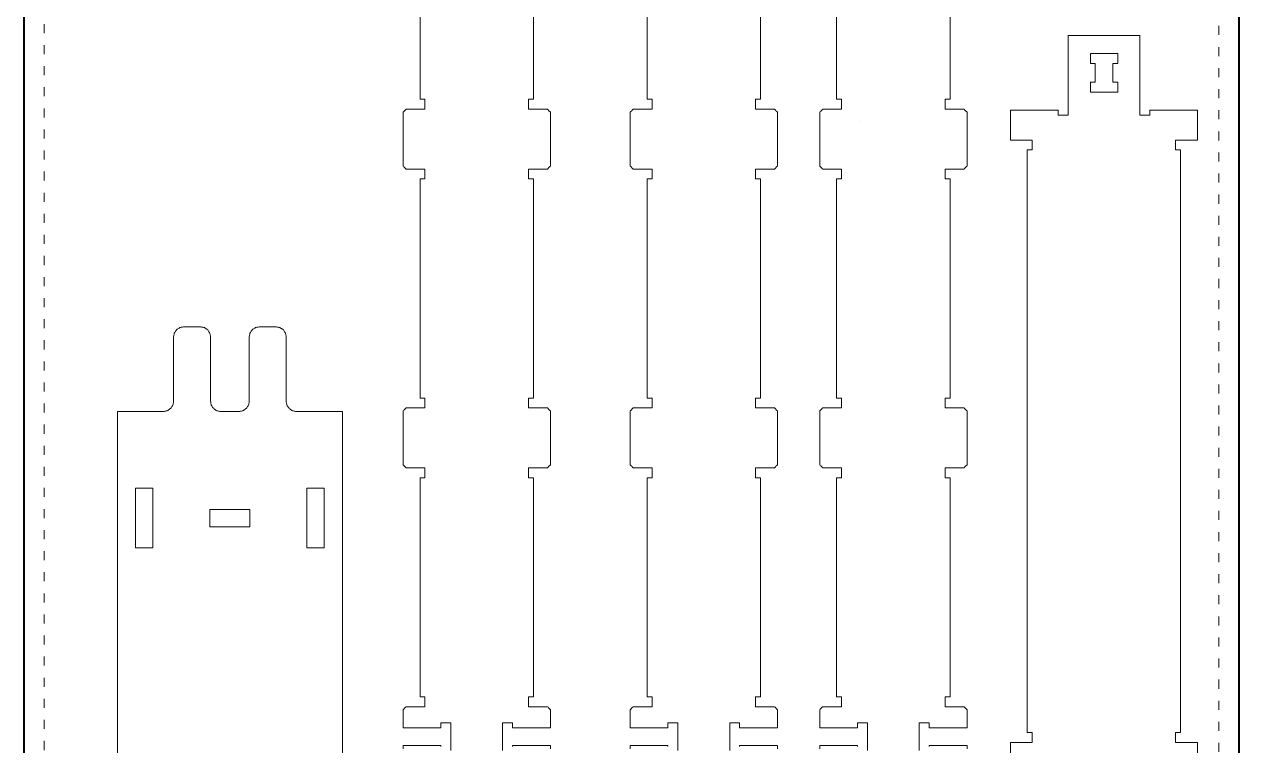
# Model space of a CAD drawing. Header units: millimetres. Extents: x 481 to 28351, y -1147 to 6765.
# Drawn here: x 11566 to 12786, y 5254 to 5978 of the extents above; entities that cross this region are included whole.
import ezdxf

# ---------------------------------------------------------------- set-up
doc = ezdxf.new("R2010")
doc.units = ezdxf.units.MM
doc.linetypes.add('DGN Style 5', pattern=[21.175771, 9.07533, -12.10044])
for name, color, linetype, lineweight in [('0_NOPRINT_TOLERANCE', 7, 'DGN Style 5', 0), ('BOARD_18MM_BIRCH-PLY', 73, 'Continuous', 40), ('CUTOUT_18MM_INSIDE', 151, 'Continuous', 0), ('CUTOUT_18MM_OUTSIDE', 201, 'Continuous', 0)]:
    doc.layers.add(name, color=color, linetype=linetype, lineweight=lineweight)

msp = doc.modelspace()

# ---------------------------------------------------------------- linework, layer by layer
at = {"layer": '0_NOPRINT_TOLERANCE'}
msp.add_lwpolyline([(11585.7, 6463.6), (12765.7, 6463.6), (12765.7, 4063.6), (11585.7, 4063.6)], close=True, dxfattribs=at)
msp.add_lwpolyline([(11585.7, 6463.6), (12765.7, 6463.6), (12765.7, 4063.6), (11585.7, 4063.6)], close=True, dxfattribs=at)
at = {"layer": 'BOARD_18MM_BIRCH-PLY'}
msp.add_lwpolyline([(11565.7, 6483.6), (12785.7, 6483.6), (12785.7, 4043.6), (11565.7, 4043.6), (11565.7, 6483.6)], dxfattribs=at)
at = {"layer": 'CUTOUT_18MM_INSIDE'}
for points in [[(12650.3, 5910), (12647.5, 5910), (12645, 5910), (12642.2, 5910), (12639.4, 5910), (12636.6, 5910), (12636.6, 5912), (12636.6, 5914), (12636.6, 5916), (12636.6, 5918), (12636.6, 5920), (12637.6, 5920), (12638.6, 5920), (12639.6, 5920), (12640.6, 5920), (12641.6, 5920), (12641.6, 5923.8), (12641.6, 5927.6), (12641.6, 5931.4), (12641.6, 5935.2), (12641.6, 5939), (12640.6, 5939), (12639.6, 5939), (12638.6, 5939), (12637.6, 5939), (12636.6, 5939), (12636.6, 5941), (12636.6, 5943), (12636.6, 5945), (12636.6, 5947), (12636.6, 5949), (12639.4, 5949), (12642.2, 5949), (12645, 5949), (12647.5, 5949), (12650.3, 5949), (12652.9, 5949), (12655.7, 5949), (12658.5, 5949), (12661.3, 5949), (12664.1, 5949), (12664.1, 5947), (12664.1, 5945), (12664.1, 5943), (12664.1, 5941), (12664.1, 5939), (12663.1, 5939), (12662.1, 5939), (12661.1, 5939), (12660.1, 5939), (12659.1, 5939), (12659.1, 5935.2), (12659.1, 5931.4), (12659.1, 5927.6), (12659.1, 5923.8), (12659.1, 5920), (12660.1, 5920), (12661.1, 5920), (12662.1, 5920), (12663.1, 5920), (12664.1, 5920), (12664.1, 5918), (12664.1, 5916), (12664.1, 5914), (12664.1, 5912), (12664.1, 5910), (12661.3, 5910), (12658.5, 5910), (12655.7, 5910), (12652.9, 5910)], [(11677.4, 5452.4), (11681, 5452.4), (11684.1, 5452.4), (11687.7, 5452.4), (11691.3, 5452.4), (11694.9, 5452.4), (11694.9, 5464.4), (11694.9, 5476.4), (11694.9, 5488.4), (11694.9, 5500.4), (11694.9, 5512.4), (11691.3, 5512.4), (11687.7, 5512.4), (11684.1, 5512.4), (11681, 5512.4), (11677.4, 5512.4), (11677.4, 5500.4), (11677.4, 5488.4), (11677.4, 5476.4), (11677.4, 5464.4)], [(11866.9, 5452.4), (11863.3, 5452.4), (11860.2, 5452.4), (11856.6, 5452.4), (11853, 5452.4), (11849.4, 5452.4), (11849.4, 5464.4), (11849.4, 5476.4), (11849.4, 5488.4), (11849.4, 5500.4), (11849.4, 5512.4), (11853, 5512.4), (11856.6, 5512.4), (11860.2, 5512.4), (11863.3, 5512.4), (11866.9, 5512.4), (11866.9, 5500.4), (11866.9, 5488.4), (11866.9, 5476.4), (11866.9, 5464.4)], [(11752.2, 5473.6), (11760.2, 5473.6), (11768.2, 5473.6), (11776.2, 5473.6), (11784.2, 5473.6), (11792.2, 5473.6), (11792.2, 5477.2), (11792.2, 5480.8), (11792.2, 5484.2), (11792.2, 5487.8), (11792.2, 5491.1), (11784.2, 5491.1), (11776.2, 5491.1), (11768.2, 5491.1), (11760.2, 5491.1), (11752.2, 5491.1), (11752.2, 5487.8), (11752.2, 5484.2), (11752.2, 5480.8), (11752.2, 5477.2)]]:
    msp.add_lwpolyline(points, close=True, dxfattribs=at)
at = {"layer": 'CUTOUT_18MM_OUTSIDE'}
for points in [[(11963.2, 5990.9), (11963.2, 5968.9), (11963.2, 5946.9), (11963.2, 5924.9), (11963.2, 5902.9), (11964.2, 5902.9), (11965.2, 5902.9), (11966.2, 5902.9), (11967.2, 5902.9), (11968.2, 5902.9), (11968.2, 5900.9), (11968.2, 5898.9), (11968.2, 5896.9), (11968.2, 5894.9), (11968.2, 5892.9), (11964.2, 5892.9), (11960.2, 5892.9), (11956.2, 5892.9), (11953.2, 5892.9), (11949.2, 5892.9), (11948.6, 5892.3), (11948, 5891.7), (11947.4, 5891.1), (11946.8, 5890.5), (11946.2, 5889.9), (11946.2, 5879.1), (11946.2, 5868.3), (11946.2, 5857.5), (11946.2, 5846.7), (11946.2, 5835.9), (11946.8, 5835.3), (11947.4, 5834.7), (11948, 5834.1), (11948.6, 5833.5), (11949.2, 5832.9), (11953.2, 5832.9), (11956.2, 5832.9), (11960.2, 5832.9), (11964.2, 5832.9), (11968.2, 5832.9), (11968.2, 5830.9), (11968.2, 5828.9), (11968.2, 5826.9), (11968.2, 5824.9), (11968.2, 5822.9), (11967.2, 5822.9), (11966.2, 5822.9), (11965.2, 5822.9), (11964.2, 5822.9), (11963.2, 5822.9), (11963.2, 5778.9), (11963.2, 5734.9), (11963.2, 5690.9), (11963.2, 5646.9), (11963.2, 5602.9), (11964.2, 5602.9), (11965.2, 5602.9), (11966.2, 5602.9), (11967.2, 5602.9), (11968.2, 5602.9), (11968.2, 5600.9), (11968.2, 5598.9), (11968.2, 5596.9), (11968.2, 5594.9), (11968.2, 5592.9), (11964.2, 5592.9), (11960.2, 5592.9), (11956.2, 5592.9), (11953.2, 5592.9), (11949.2, 5592.9), (11948.6, 5592.3), (11948, 5591.7), (11947.4, 5591.1), (11946.8, 5590.5), (11946.2, 5589.9), (11946.2, 5579.1), (11946.2, 5568.3), (11946.2, 5557.5), (11946.2, 5546.7), (11946.2, 5535.9), (11946.8, 5535.3), (11947.4, 5534.7), (11948, 5534.1), (11948.6, 5533.5), (11949.2, 5532.9), (11953.2, 5532.9), (11956.2, 5532.9), (11960.2, 5532.9), (11964.2, 5532.9), (11968.2, 5532.9), (11968.2, 5530.9), (11968.2, 5528.9), (11968.2, 5526.9), (11968.2, 5524.9), (11968.2, 5522.9), (11967.2, 5522.9), (11966.2, 5522.9), (11965.2, 5522.9), (11964.2, 5522.9), (11963.2, 5522.9), (11963.2, 5478.9), (11963.2, 5434.9), (11963.2, 5390.9), (11963.2, 5346.9), (11963.2, 5302.9), (11964.2, 5302.9), (11965.2, 5302.9), (11966.2, 5302.9), (11967.2, 5302.9), (11968.2, 5302.9), (11968.2, 5300.9), (11968.2, 5298.9), (11968.2, 5296.9), (11968.2, 5294.9), (11968.2, 5292.9), (11964.2, 5292.9), (11960.2, 5292.9), (11956.2, 5292.9), (11953.2, 5292.9), (11949.2, 5292.9), (11948.6, 5292.3), (11948, 5291.7), (11947.4, 5291.1), (11946.8, 5290.5), (11946.2, 5289.9), (11946.2, 5286.3), (11946.2, 5282.7), (11946.2, 5278.8), (11946.2, 5275.2), (11946.2, 5271.6), (11954, 5271.6), (11960.8, 5271.6), (11968.6, 5271.6), (11976.4, 5271.6), (11984.2, 5271.6), (11984.2, 5272.6), (11984.2, 5273.6), (11984.2, 5274.6), (11984.2, 5275.6), (11984.2, 5276.6), (11986.2, 5276.6), (11988.2, 5276.6), (11990.2, 5276.6), (11992.2, 5276.6), (11994.2, 5276.6), (11994.2, 5271), (11994.2, 5265.7), (11994.2, 5260.3), (11994.2, 5254.7), (11994.2, 5249.1)], [(12046.2, 5249.1), (12046.2, 5254.7), (12046.2, 5260.3), (12046.2, 5265.7), (12046.2, 5271), (12046.2, 5276.6), (12048.2, 5276.6), (12050.2, 5276.6), (12052.2, 5276.6), (12054.2, 5276.6), (12056.2, 5276.6), (12056.2, 5275.6), (12056.2, 5274.6), (12056.2, 5273.6), (12056.2, 5272.6), (12056.2, 5271.6), (12064, 5271.6), (12071.8, 5271.6), (12079.6, 5271.6), (12086.4, 5271.6), (12094.2, 5271.6), (12094.2, 5275.2), (12094.2, 5278.8), (12094.2, 5282.7), (12094.2, 5286.3), (12094.2, 5289.9), (12093.6, 5290.5), (12093, 5291.1), (12092.4, 5291.7), (12091.8, 5292.3), (12091.2, 5292.9), (12087.2, 5292.9), (12084.2, 5292.9), (12080.2, 5292.9), (12076.2, 5292.9), (12072.2, 5292.9), (12072.2, 5294.9), (12072.2, 5296.9), (12072.2, 5298.9), (12072.2, 5300.9), (12072.2, 5302.9), (12073.2, 5302.9), (12074.2, 5302.9), (12075.2, 5302.9), (12076.2, 5302.9), (12077.2, 5302.9), (12077.2, 5346.9), (12077.2, 5390.9), (12077.2, 5434.9), (12077.2, 5478.9), (12077.2, 5522.9), (12076.2, 5522.9), (12075.2, 5522.9), (12074.2, 5522.9), (12073.2, 5522.9), (12072.2, 5522.9), (12072.2, 5524.9), (12072.2, 5526.9), (12072.2, 5528.9), (12072.2, 5530.9), (12072.2, 5532.9), (12076.2, 5532.9), (12080.2, 5532.9), (12084.2, 5532.9), (12087.2, 5532.9), (12091.2, 5532.9), (12091.8, 5533.5), (12092.4, 5534.1), (12093, 5534.7), (12093.6, 5535.3), (12094.2, 5535.9), (12094.2, 5546.7), (12094.2, 5557.5), (12094.2, 5568.3), (12094.2, 5579.1), (12094.2, 5589.9), (12093.6, 5590.5), (12093, 5591.1), (12092.4, 5591.7), (12091.8, 5592.3), (12091.2, 5592.9), (12087.2, 5592.9), (12084.2, 5592.9), (12080.2, 5592.9), (12076.2, 5592.9), (12072.2, 5592.9), (12072.2, 5594.9), (12072.2, 5596.9), (12072.2, 5598.9), (12072.2, 5600.9), (12072.2, 5602.9), (12073.2, 5602.9), (12074.2, 5602.9), (12075.2, 5602.9), (12076.2, 5602.9), (12077.2, 5602.9), (12077.2, 5646.9), (12077.2, 5690.9), (12077.2, 5734.9), (12077.2, 5778.9), (12077.2, 5822.9), (12076.2, 5822.9), (12075.2, 5822.9), (12074.2, 5822.9), (12073.2, 5822.9), (12072.2, 5822.9), (12072.2, 5824.9), (12072.2, 5826.9), (12072.2, 5828.9), (12072.2, 5830.9), (12072.2, 5832.9), (12076.2, 5832.9), (12080.2, 5832.9), (12084.2, 5832.9), (12087.2, 5832.9), (12091.2, 5832.9), (12091.8, 5833.5), (12092.4, 5834.1), (12093, 5834.7), (12093.6, 5835.3), (12094.2, 5835.9), (12094.2, 5846.7), (12094.2, 5857.5), (12094.2, 5868.3), (12094.2, 5879.1), (12094.2, 5889.9), (12093.6, 5890.5), (12093, 5891.1), (12092.4, 5891.7), (12091.8, 5892.3), (12091.2, 5892.9), (12087.2, 5892.9), (12084.2, 5892.9), (12080.2, 5892.9), (12076.2, 5892.9), (12072.2, 5892.9), (12072.2, 5894.9), (12072.2, 5896.9), (12072.2, 5898.9), (12072.2, 5900.9), (12072.2, 5902.9), (12073.2, 5902.9), (12074.2, 5902.9), (12075.2, 5902.9), (12076.2, 5902.9), (12077.2, 5902.9), (12077.2, 5924.9), (12077.2, 5946.9), (12077.2, 5968.9), (12077.2, 5990.9)], [(12191.3, 5990.9), (12191.3, 5968.9), (12191.3, 5946.9), (12191.3, 5924.9), (12191.3, 5902.9), (12192.3, 5902.9), (12193.3, 5902.9), (12194.3, 5902.9), (12195.3, 5902.9), (12196.3, 5902.9), (12196.3, 5900.9), (12196.3, 5898.9), (12196.3, 5896.9), (12196.3, 5894.9), (12196.3, 5892.9), (12192.3, 5892.9), (12188.3, 5892.9), (12184.3, 5892.9), (12181.3, 5892.9), (12177.3, 5892.9), (12176.7, 5892.3), (12176.1, 5891.7), (12175.5, 5891.1), (12174.9, 5890.5), (12174.3, 5889.9), (12174.3, 5879.1), (12174.3, 5868.3), (12174.3, 5857.5), (12174.3, 5846.7), (12174.3, 5835.9), (12174.9, 5835.3), (12175.5, 5834.7), (12176.1, 5834.1), (12176.7, 5833.5), (12177.3, 5832.9), (12181.3, 5832.9), (12184.3, 5832.9), (12188.3, 5832.9), (12192.3, 5832.9), (12196.3, 5832.9), (12196.3, 5830.9), (12196.3, 5828.9), (12196.3, 5826.9), (12196.3, 5824.9), (12196.3, 5822.9), (12195.3, 5822.9), (12194.3, 5822.9), (12193.3, 5822.9), (12192.3, 5822.9), (12191.3, 5822.9), (12191.3, 5778.9), (12191.3, 5734.9), (12191.3, 5690.9), (12191.3, 5646.9), (12191.3, 5602.9), (12192.3, 5602.9), (12193.3, 5602.9), (12194.3, 5602.9), (12195.3, 5602.9), (12196.3, 5602.9), (12196.3, 5600.9), (12196.3, 5598.9), (12196.3, 5596.9), (12196.3, 5594.9), (12196.3, 5592.9), (12192.3, 5592.9), (12188.3, 5592.9), (12184.3, 5592.9), (12181.3, 5592.9), (12177.3, 5592.9), (12176.7, 5592.3), (12176.1, 5591.7), (12175.5, 5591.1), (12174.9, 5590.5), (12174.3, 5589.9), (12174.3, 5579.1), (12174.3, 5568.3), (12174.3, 5557.5), (12174.3, 5546.7), (12174.3, 5535.9), (12174.9, 5535.3), (12175.5, 5534.7), (12176.1, 5534.1), (12176.7, 5533.5), (12177.3, 5532.9), (12181.3, 5532.9), (12184.3, 5532.9), (12188.3, 5532.9), (12192.3, 5532.9), (12196.3, 5532.9), (12196.3, 5530.9), (12196.3, 5528.9), (12196.3, 5526.9), (12196.3, 5524.9), (12196.3, 5522.9), (12195.3, 5522.9), (12194.3, 5522.9), (12193.3, 5522.9), (12192.3, 5522.9), (12191.3, 5522.9), (12191.3, 5478.9), (12191.3, 5434.9), (12191.3, 5390.9), (12191.3, 5346.9), (12191.3, 5302.9), (12192.3, 5302.9), (12193.3, 5302.9), (12194.3, 5302.9), (12195.3, 5302.9), (12196.3, 5302.9), (12196.3, 5300.9), (12196.3, 5298.9), (12196.3, 5296.9), (12196.3, 5294.9), (12196.3, 5292.9), (12192.3, 5292.9), (12188.3, 5292.9), (12184.3, 5292.9), (12181.3, 5292.9), (12177.3, 5292.9), (12176.7, 5292.3), (12176.1, 5291.7), (12175.5, 5291.1), (12174.9, 5290.5), (12174.3, 5289.9), (12174.3, 5286.3), (12174.3, 5282.7), (12174.3, 5278.8), (12174.3, 5275.2), (12174.3, 5271.6), (12182.1, 5271.6), (12188.9, 5271.6), (12196.7, 5271.6), (12204.5, 5271.6), (12212.3, 5271.6), (12212.3, 5272.6), (12212.3, 5273.6), (12212.3, 5274.6), (12212.3, 5275.6), (12212.3, 5276.6), (12214.3, 5276.6), (12216.3, 5276.6), (12218.3, 5276.6), (12220.3, 5276.6), (12222.3, 5276.6), (12222.3, 5271), (12222.3, 5265.7), (12222.3, 5260.3), (12222.3, 5254.7), (12222.3, 5249.1)], [(12274.3, 5249.1), (12274.3, 5254.7), (12274.3, 5260.3), (12274.3, 5265.7), (12274.3, 5271), (12274.3, 5276.6), (12276.3, 5276.6), (12278.3, 5276.6), (12280.3, 5276.6), (12282.3, 5276.6), (12284.3, 5276.6), (12284.3, 5275.6), (12284.3, 5274.6), (12284.3, 5273.6), (12284.3, 5272.6), (12284.3, 5271.6), (12292.1, 5271.6), (12299.9, 5271.6), (12307.7, 5271.6), (12314.5, 5271.6), (12322.3, 5271.6), (12322.3, 5275.2), (12322.3, 5278.8), (12322.3, 5282.7), (12322.3, 5286.3), (12322.3, 5289.9), (12321.7, 5290.5), (12321.1, 5291.1), (12320.5, 5291.7), (12319.9, 5292.3), (12319.3, 5292.9), (12315.3, 5292.9), (12312.3, 5292.9), (12308.3, 5292.9), (12304.3, 5292.9), (12300.3, 5292.9), (12300.3, 5294.9), (12300.3, 5296.9), (12300.3, 5298.9), (12300.3, 5300.9), (12300.3, 5302.9), (12301.3, 5302.9), (12302.3, 5302.9), (12303.3, 5302.9), (12304.3, 5302.9), (12305.3, 5302.9), (12305.3, 5346.9), (12305.3, 5390.9), (12305.3, 5434.9), (12305.3, 5478.9), (12305.3, 5522.9), (12304.3, 5522.9), (12303.3, 5522.9), (12302.3, 5522.9), (12301.3, 5522.9), (12300.3, 5522.9), (12300.3, 5524.9), (12300.3, 5526.9), (12300.3, 5528.9), (12300.3, 5530.9), (12300.3, 5532.9), (12304.3, 5532.9), (12308.3, 5532.9), (12312.3, 5532.9), (12315.3, 5532.9), (12319.3, 5532.9), (12319.9, 5533.5), (12320.5, 5534.1), (12321.1, 5534.7), (12321.7, 5535.3), (12322.3, 5535.9), (12322.3, 5546.7), (12322.3, 5557.5), (12322.3, 5568.3), (12322.3, 5579.1), (12322.3, 5589.9), (12321.7, 5590.5), (12321.1, 5591.1), (12320.5, 5591.7), (12319.9, 5592.3), (12319.3, 5592.9), (12315.3, 5592.9), (12312.3, 5592.9), (12308.3, 5592.9), (12304.3, 5592.9), (12300.3, 5592.9), (12300.3, 5594.9), (12300.3, 5596.9), (12300.3, 5598.9), (12300.3, 5600.9), (12300.3, 5602.9), (12301.3, 5602.9), (12302.3, 5602.9), (12303.3, 5602.9), (12304.3, 5602.9), (12305.3, 5602.9), (12305.3, 5646.9), (12305.3, 5690.9), (12305.3, 5734.9), (12305.3, 5778.9), (12305.3, 5822.9), (12304.3, 5822.9), (12303.3, 5822.9), (12302.3, 5822.9), (12301.3, 5822.9), (12300.3, 5822.9), (12300.3, 5824.9), (12300.3, 5826.9), (12300.3, 5828.9), (12300.3, 5830.9), (12300.3, 5832.9), (12304.3, 5832.9), (12308.3, 5832.9), (12312.3, 5832.9), (12315.3, 5832.9), (12319.3, 5832.9), (12319.9, 5833.5), (12320.5, 5834.1), (12321.1, 5834.7), (12321.7, 5835.3), (12322.3, 5835.9), (12322.3, 5846.7), (12322.3, 5857.5), (12322.3, 5868.3), (12322.3, 5879.1), (12322.3, 5889.9), (12321.7, 5890.5), (12321.1, 5891.1), (12320.5, 5891.7), (12319.9, 5892.3), (12319.3, 5892.9), (12315.3, 5892.9), (12312.3, 5892.9), (12308.3, 5892.9), (12304.3, 5892.9), (12300.3, 5892.9), (12300.3, 5894.9), (12300.3, 5896.9), (12300.3, 5898.9), (12300.3, 5900.9), (12300.3, 5902.9), (12301.3, 5902.9), (12302.3, 5902.9), (12303.3, 5902.9), (12304.3, 5902.9), (12305.3, 5902.9), (12305.3, 5924.9), (12305.3, 5946.9), (12305.3, 5968.9), (12305.3, 5990.9)], [(12381.7, 5990.9), (12381.7, 5968.9), (12381.7, 5946.9), (12381.7, 5924.9), (12381.7, 5902.9), (12382.7, 5902.9), (12383.7, 5902.9), (12384.7, 5902.9), (12385.7, 5902.9), (12386.7, 5902.9), (12386.7, 5900.9), (12386.7, 5898.9), (12386.7, 5896.9), (12386.7, 5894.9), (12386.7, 5892.9), (12382.7, 5892.9), (12378.7, 5892.9), (12374.7, 5892.9), (12371.7, 5892.9), (12367.7, 5892.9), (12367.1, 5892.3), (12366.5, 5891.7), (12365.9, 5891.1), (12365.3, 5890.5), (12364.7, 5889.9), (12364.7, 5879.1), (12364.7, 5868.3), (12364.7, 5857.5), (12364.7, 5846.7), (12364.7, 5835.9), (12365.3, 5835.3), (12365.9, 5834.7), (12366.5, 5834.1), (12367.1, 5833.5), (12367.7, 5832.9), (12371.7, 5832.9), (12374.7, 5832.9), (12378.7, 5832.9), (12382.7, 5832.9), (12386.7, 5832.9), (12386.7, 5830.9), (12386.7, 5828.9), (12386.7, 5826.9), (12386.7, 5824.9), (12386.7, 5822.9), (12385.7, 5822.9), (12384.7, 5822.9), (12383.7, 5822.9), (12382.7, 5822.9), (12381.7, 5822.9), (12381.7, 5778.9), (12381.7, 5734.9), (12381.7, 5690.9), (12381.7, 5646.9), (12381.7, 5602.9), (12382.7, 5602.9), (12383.7, 5602.9), (12384.7, 5602.9), (12385.7, 5602.9), (12386.7, 5602.9), (12386.7, 5600.9), (12386.7, 5598.9), (12386.7, 5596.9), (12386.7, 5594.9), (12386.7, 5592.9), (12382.7, 5592.9), (12378.7, 5592.9), (12374.7, 5592.9), (12371.7, 5592.9), (12367.7, 5592.9), (12367.1, 5592.3), (12366.5, 5591.7), (12365.9, 5591.1), (12365.3, 5590.5), (12364.7, 5589.9), (12364.7, 5579.1), (12364.7, 5568.3), (12364.7, 5557.5), (12364.7, 5546.7), (12364.7, 5535.9), (12365.3, 5535.3), (12365.9, 5534.7), (12366.5, 5534.1), (12367.1, 5533.5), (12367.7, 5532.9), (12371.7, 5532.9), (12374.7, 5532.9), (12378.7, 5532.9), (12382.7, 5532.9), (12386.7, 5532.9), (12386.7, 5530.9), (12386.7, 5528.9), (12386.7, 5526.9), (12386.7, 5524.9), (12386.7, 5522.9), (12385.7, 5522.9), (12384.7, 5522.9), (12383.7, 5522.9), (12382.7, 5522.9), (12381.7, 5522.9), (12381.7, 5478.9), (12381.7, 5434.9), (12381.7, 5390.9), (12381.7, 5346.9), (12381.7, 5302.9), (12382.7, 5302.9), (12383.7, 5302.9), (12384.7, 5302.9), (12385.7, 5302.9), (12386.7, 5302.9), (12386.7, 5300.9), (12386.7, 5298.9), (12386.7, 5296.9), (12386.7, 5294.9), (12386.7, 5292.9), (12382.7, 5292.9), (12378.7, 5292.9), (12374.7, 5292.9), (12371.7, 5292.9), (12367.7, 5292.9), (12367.1, 5292.3), (12366.5, 5291.7), (12365.9, 5291.1), (12365.3, 5290.5), (12364.7, 5289.9), (12364.7, 5286.3), (12364.7, 5282.7), (12364.7, 5278.8), (12364.7, 5275.2), (12364.7, 5271.6), (12372.5, 5271.6), (12379.3, 5271.6), (12387.1, 5271.6), (12394.9, 5271.6), (12402.7, 5271.6), (12402.7, 5272.6), (12402.7, 5273.6), (12402.7, 5274.6), (12402.7, 5275.6), (12402.7, 5276.6), (12404.7, 5276.6), (12406.7, 5276.6), (12408.7, 5276.6), (12410.7, 5276.6), (12412.7, 5276.6), (12412.7, 5271), (12412.7, 5265.7), (12412.7, 5260.3), (12412.7, 5254.7), (12412.7, 5249.1)], [(12464.7, 5249.1), (12464.7, 5254.7), (12464.7, 5260.3), (12464.7, 5265.7), (12464.7, 5271), (12464.7, 5276.6), (12466.7, 5276.6), (12468.7, 5276.6), (12470.7, 5276.6), (12472.7, 5276.6), (12474.7, 5276.6), (12474.7, 5275.6), (12474.7, 5274.6), (12474.7, 5273.6), (12474.7, 5272.6), (12474.7, 5271.6), (12482.5, 5271.6), (12490.3, 5271.6), (12498.1, 5271.6), (12504.9, 5271.6), (12512.7, 5271.6), (12512.7, 5275.2), (12512.7, 5278.8), (12512.7, 5282.7), (12512.7, 5286.3), (12512.7, 5289.9), (12512.1, 5290.5), (12511.5, 5291.1), (12510.9, 5291.7), (12510.3, 5292.3), (12509.7, 5292.9), (12505.7, 5292.9), (12502.7, 5292.9), (12498.7, 5292.9), (12494.7, 5292.9), (12490.7, 5292.9), (12490.7, 5294.9), (12490.7, 5296.9), (12490.7, 5298.9), (12490.7, 5300.9), (12490.7, 5302.9), (12491.7, 5302.9), (12492.7, 5302.9), (12493.7, 5302.9), (12494.7, 5302.9), (12495.7, 5302.9), (12495.7, 5346.9), (12495.7, 5390.9), (12495.7, 5434.9), (12495.7, 5478.9), (12495.7, 5522.9), (12494.7, 5522.9), (12493.7, 5522.9), (12492.7, 5522.9), (12491.7, 5522.9), (12490.7, 5522.9), (12490.7, 5524.9), (12490.7, 5526.9), (12490.7, 5528.9), (12490.7, 5530.9), (12490.7, 5532.9), (12494.7, 5532.9), (12498.7, 5532.9), (12502.7, 5532.9), (12505.7, 5532.9), (12509.7, 5532.9), (12510.3, 5533.5), (12510.9, 5534.1), (12511.5, 5534.7), (12512.1, 5535.3), (12512.7, 5535.9), (12512.7, 5546.7), (12512.7, 5557.5), (12512.7, 5568.3), (12512.7, 5579.1), (12512.7, 5589.9), (12512.1, 5590.5), (12511.5, 5591.1), (12510.9, 5591.7), (12510.3, 5592.3), (12509.7, 5592.9), (12505.7, 5592.9), (12502.7, 5592.9), (12498.7, 5592.9), (12494.7, 5592.9), (12490.7, 5592.9), (12490.7, 5594.9), (12490.7, 5596.9), (12490.7, 5598.9), (12490.7, 5600.9), (12490.7, 5602.9), (12491.7, 5602.9), (12492.7, 5602.9), (12493.7, 5602.9), (12494.7, 5602.9), (12495.7, 5602.9), (12495.7, 5646.9), (12495.7, 5690.9), (12495.7, 5734.9), (12495.7, 5778.9), (12495.7, 5822.9), (12494.7, 5822.9), (12493.7, 5822.9), (12492.7, 5822.9), (12491.7, 5822.9), (12490.7, 5822.9), (12490.7, 5824.9), (12490.7, 5826.9), (12490.7, 5828.9), (12490.7, 5830.9), (12490.7, 5832.9), (12494.7, 5832.9), (12498.7, 5832.9), (12502.7, 5832.9), (12505.7, 5832.9), (12509.7, 5832.9), (12510.3, 5833.5), (12510.9, 5834.1), (12511.5, 5834.7), (12512.1, 5835.3), (12512.7, 5835.9), (12512.7, 5846.7), (12512.7, 5857.5), (12512.7, 5868.3), (12512.7, 5879.1), (12512.7, 5889.9), (12512.1, 5890.5), (12511.5, 5891.1), (12510.9, 5891.7), (12510.3, 5892.3), (12509.7, 5892.9), (12505.7, 5892.9), (12502.7, 5892.9), (12498.7, 5892.9), (12494.7, 5892.9), (12490.7, 5892.9), (12490.7, 5894.9), (12490.7, 5896.9), (12490.7, 5898.9), (12490.7, 5900.9), (12490.7, 5902.9), (12491.7, 5902.9), (12492.7, 5902.9), (12493.7, 5902.9), (12494.7, 5902.9), (12495.7, 5902.9), (12495.7, 5924.9), (12495.7, 5946.9), (12495.7, 5968.9), (12495.7, 5990.9)], [(12744.3, 5241), (12744.3, 5257), (12739.7, 5257), (12735.1, 5257), (12731.5, 5257), (12726.9, 5257), (12722.3, 5257), (12722.3, 5259), (12722.3, 5261), (12722.3, 5263), (12722.3, 5265), (12722.3, 5267), (12723.3, 5267), (12724.3, 5267), (12725.3, 5267), (12726.3, 5267), (12727.3, 5267), (12727.3, 5384), (12727.3, 5501), (12727.3, 5618), (12727.3, 5735), (12727.3, 5852), (12726.3, 5852), (12725.3, 5852), (12724.3, 5852), (12723.3, 5852), (12722.3, 5852), (12722.3, 5854), (12722.3, 5856), (12722.3, 5858), (12722.3, 5860), (12722.3, 5862), (12726.9, 5862), (12731.5, 5862), (12735.1, 5862), (12739.7, 5862), (12744.3, 5862), (12744.3, 5868), (12744.3, 5874), (12744.3, 5880), (12744.3, 5886), (12744.3, 5892), (12734.5, 5892), (12725.7, 5892), (12715.9, 5892), (12706.1, 5892), (12696.3, 5892), (12696.3, 5891), (12696.3, 5890), (12696.3, 5889), (12696.3, 5888), (12696.3, 5887), (12694.3, 5887), (12692.3, 5887), (12690.3, 5887), (12688.3, 5887), (12686.3, 5887), (12686.3, 5903), (12686.3, 5919), (12686.3, 5935), (12686.3, 5951), (12686.3, 5967), (12679.1, 5967), (12671.9, 5967), (12664.7, 5967), (12657.5, 5967), (12650.3, 5967), (12643.1, 5967), (12635.9, 5967), (12628.7, 5967), (12621.5, 5967), (12614.3, 5967), (12614.3, 5951), (12614.3, 5935), (12614.3, 5919), (12614.3, 5903), (12614.3, 5887), (12612.3, 5887), (12610.3, 5887), (12608.3, 5887), (12606.3, 5887), (12604.3, 5887), (12604.3, 5888), (12604.3, 5889), (12604.3, 5890), (12604.3, 5891), (12604.3, 5892), (12594.5, 5892), (12584.7, 5892), (12574.9, 5892), (12565.1, 5892), (12556.3, 5892), (12556.3, 5886), (12556.3, 5880), (12556.3, 5874), (12556.3, 5868), (12556.3, 5862), (12560.9, 5862), (12565.5, 5862), (12569.1, 5862), (12573.7, 5862), (12578.3, 5862), (12578.3, 5860), (12578.3, 5858), (12578.3, 5856), (12578.3, 5854), (12578.3, 5852), (12577.3, 5852), (12576.3, 5852), (12575.3, 5852), (12574.3, 5852), (12573.3, 5852), (12573.3, 5735), (12573.3, 5618), (12573.3, 5501), (12573.3, 5384), (12573.3, 5267), (12574.3, 5267), (12575.3, 5267), (12576.3, 5267), (12577.3, 5267), (12578.3, 5267), (12578.3, 5265), (12578.3, 5263), (12578.3, 5261), (12578.3, 5259), (12578.3, 5257), (12573.7, 5257), (12569.1, 5257), (12565.5, 5257), (12560.9, 5257), (12556.3, 5257), (12556.3, 5241)], [(11659.2, 5009.4), (11659.2, 5299.4), (11659.2, 5589.4), (11668.4, 5589.4), (11677.7, 5589.4), (11686.9, 5589.4), (11696.2, 5589.4), (11705.5, 5589.4), (11706.2, 5589.5), (11707, 5589.7), (11707.7, 5589.8), (11708.5, 5589.9), (11709.2, 5590.1), (11709.9, 5590.5), (11710.6, 5591), (11711.3, 5591.4), (11712, 5591.9), (11712.7, 5592.4), (11713.1, 5593), (11713.6, 5593.7), (11714, 5594.4), (11714.5, 5595.1), (11714.9, 5595.8), (11715.1, 5596.6), (11715.2, 5597.3), (11715.4, 5598.1), (11715.5, 5598.8), (11715.6, 5599.6), (11715.6, 5612.5), (11715.6, 5625.5), (11715.6, 5638.5), (11715.6, 5651.5), (11715.6, 5664.5), (11715.8, 5665.3), (11715.9, 5666), (11716.1, 5666.7), (11716.2, 5667.4), (11716.3, 5668.2), (11716.8, 5668.8), (11717.2, 5669.5), (11717.6, 5670.2), (11718.1, 5670.8), (11718.5, 5671.5), (11719.2, 5671.9), (11719.8, 5672.4), (11720.5, 5672.8), (11721.2, 5673.2), (11721.8, 5673.7), (11722.6, 5673.8), (11723.3, 5674), (11724, 5674.1), (11724.7, 5674.2), (11725.5, 5674.4), (11729, 5674.4), (11732.4, 5674.4), (11735.9, 5674.4), (11739.4, 5674.4), (11742.9, 5674.4), (11743.6, 5674.2), (11744.4, 5674.1), (11745.1, 5674), (11745.8, 5673.8), (11746.6, 5673.7), (11747.2, 5673.2), (11747.9, 5672.8), (11748.5, 5672.4), (11749.2, 5671.9), (11749.9, 5671.5), (11750.3, 5670.8), (11750.7, 5670.2), (11751.2, 5669.5), (11751.6, 5668.8), (11752, 5668.2), (11752.2, 5667.4), (11752.3, 5666.7), (11752.5, 5666), (11752.6, 5665.3), (11752.7, 5664.5), (11752.7, 5651.5), (11752.7, 5638.5), (11752.7, 5625.5), (11752.7, 5612.5), (11752.7, 5599.6), (11752.9, 5598.8), (11753, 5598.1), (11753.2, 5597.3), (11753.3, 5596.6), (11753.4, 5595.8), (11753.9, 5595.1), (11754.4, 5594.4), (11754.8, 5593.7), (11755.3, 5593), (11755.7, 5592.3), (11756.4, 5591.9), (11757.1, 5591.4), (11757.8, 5591), (11758.5, 5590.5), (11759.2, 5590.1), (11759.9, 5589.9), (11760.7, 5589.8), (11761.4, 5589.7), (11762.2, 5589.5), (11762.9, 5589.4), (11766.6, 5589.4), (11770.3, 5589.4), (11774, 5589.4), (11777.7, 5589.4), (11781.5, 5589.4), (11782.2, 5589.5), (11783, 5589.7), (11783.7, 5589.8), (11784.4, 5589.9), (11785.2, 5590.1), (11785.9, 5590.5), (11786.6, 5591), (11787.3, 5591.4), (11788, 5591.9), (11788.7, 5592.4), (11789.1, 5593), (11789.6, 5593.7), (11790, 5594.4), (11790.5, 5595.1), (11790.9, 5595.8), (11791.1, 5596.6), (11791.2, 5597.3), (11791.4, 5598.1), (11791.5, 5598.8), (11791.6, 5599.5), (11791.6, 5612.5), (11791.6, 5625.5), (11791.6, 5638.5), (11791.6, 5651.5), (11791.6, 5664.5), (11791.8, 5665.3), (11791.9, 5666), (11792.1, 5666.7), (11792.2, 5667.4), (11792.3, 5668.2), (11792.8, 5668.8), (11793.2, 5669.5), (11793.6, 5670.2), (11794.1, 5670.8), (11794.5, 5671.5), (11795.2, 5671.9), (11795.8, 5672.4), (11796.5, 5672.8), (11797.2, 5673.2), (11797.8, 5673.7), (11798.6, 5673.8), (11799.3, 5673.9), (11800, 5674.1), (11800.7, 5674.2), (11801.5, 5674.4), (11804.9, 5674.4), (11808.4, 5674.4), (11811.9, 5674.4), (11815.4, 5674.4), (11818.9, 5674.4), (11819.6, 5674.2), (11820.4, 5674.1), (11821.1, 5674), (11821.8, 5673.8), (11822.5, 5673.7), (11823.2, 5673.2), (11823.9, 5672.8), (11824.5, 5672.4), (11825.2, 5671.9), (11825.9, 5671.5), (11826.3, 5670.8), (11826.7, 5670.2), (11827.2, 5669.5), (11827.6, 5668.8), (11828, 5668.2), (11828.2, 5667.4), (11828.3, 5666.7), (11828.5, 5666), (11828.6, 5665.3), (11828.7, 5664.5), (11828.7, 5651.5), (11828.7, 5638.5), (11828.7, 5625.5), (11828.7, 5612.5), (11828.7, 5599.5), (11828.9, 5598.8), (11829, 5598), (11829.2, 5597.3), (11829.3, 5596.6), (11829.5, 5595.8), (11829.9, 5595.1), (11830.4, 5594.4), (11830.8, 5593.7), (11831.3, 5593), (11831.7, 5592.3), (11832.4, 5591.9), (11833.1, 5591.4), (11833.8, 5591), (11834.5, 5590.5), (11835.2, 5590.1), (11835.9, 5589.9), (11836.7, 5589.8), (11837.4, 5589.6), (11838.2, 5589.5), (11838.9, 5589.4), (11848.2, 5589.4), (11857.4, 5589.4), (11866.7, 5589.4), (11875.9, 5589.4), (11885.2, 5589.4), (11885.2, 5341), (11885.2, 5092.6)], [(11984.2, 5253.1), (11984.2, 5254.1), (11976.4, 5254.1), (11968.6, 5254.1), (11960.8, 5254.1), (11954, 5254.1), (11946.2, 5254.1), (11946.2, 5250.5)], [(12094.2, 5250.5), (12094.2, 5254.1), (12086.4, 5254.1), (12079.6, 5254.1), (12071.8, 5254.1), (12064, 5254.1), (12056.2, 5254.1), (12056.2, 5253.1)], [(12212.3, 5253.1), (12212.3, 5254.1), (12204.5, 5254.1), (12196.7, 5254.1), (12188.9, 5254.1), (12182.1, 5254.1), (12174.3, 5254.1), (12174.3, 5250.5)], [(12322.3, 5250.5), (12322.3, 5254.1), (12314.5, 5254.1), (12307.7, 5254.1), (12299.9, 5254.1), (12292.1, 5254.1), (12284.3, 5254.1), (12284.3, 5253.1)], [(12402.7, 5253.1), (12402.7, 5254.1), (12394.9, 5254.1), (12387.1, 5254.1), (12379.3, 5254.1), (12372.5, 5254.1), (12364.7, 5254.1), (12364.7, 5250.5)], [(12512.7, 5250.5), (12512.7, 5254.1), (12504.9, 5254.1), (12498.1, 5254.1), (12490.3, 5254.1), (12482.5, 5254.1), (12474.7, 5254.1), (12474.7, 5253.1)]]:
    msp.add_lwpolyline(points, dxfattribs=at)
msp.add_lwpolyline([(12405.7, 5880.7), (12405.7, 5880.7), (12405.7, 5880.7), (12405.7, 5880.7), (12405.7, 5880.7), (12405.7, 5880.7)], close=True, dxfattribs=at)

doc.saveas('drawing.dxf')
